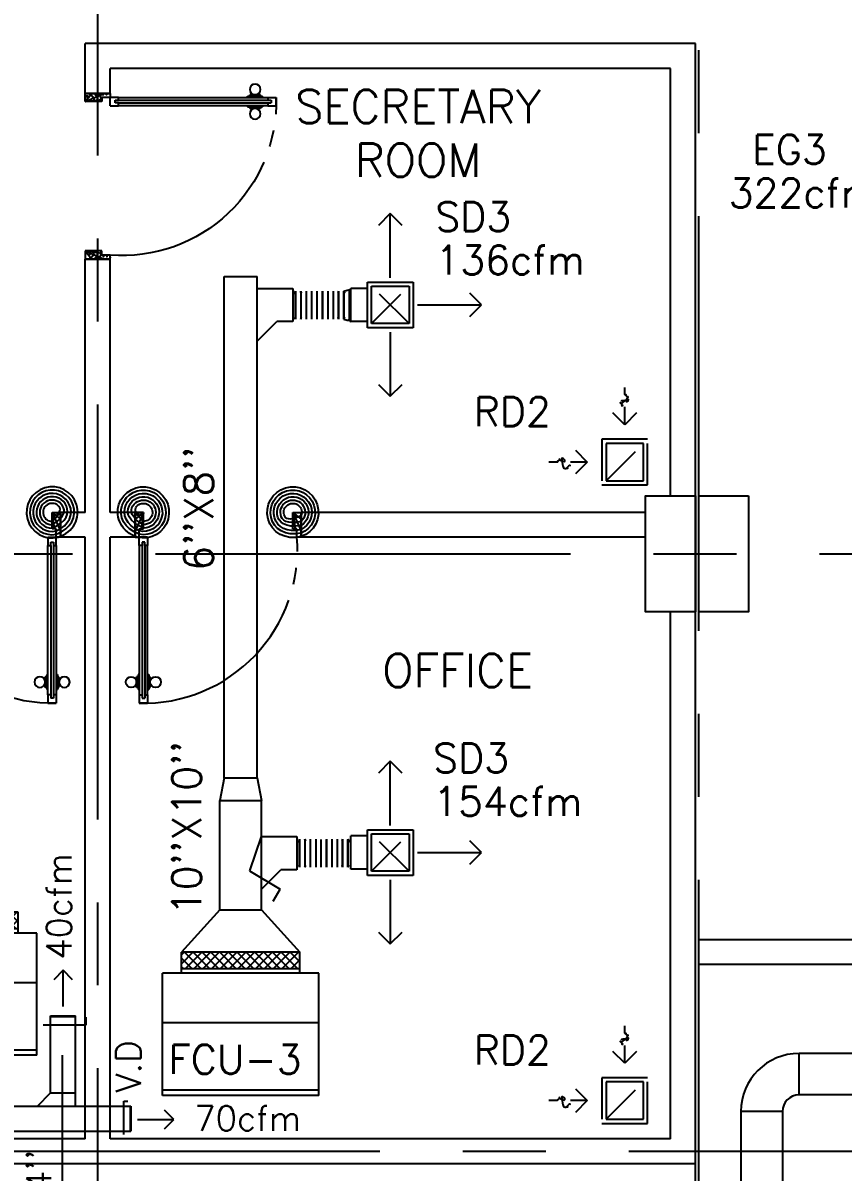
# Model space of a CAD drawing. Extents: x 417866230.2 to 417866327.8, y 43498045.5 to 43498135.4.
# Drawn here: x 417866270.15 to 417866275.09, y 43498080.98 to 43498087.9 of the extents above; entities that cross this region are included whole.
import ezdxf
from ezdxf.enums import TextEntityAlignment as Align

# ---------------------------------------------------------------- set-up
doc = ezdxf.new("R2010")
doc.units = 0
doc.header["$MEASUREMENT"] = 0
doc.linetypes.add('CENTERX2', pattern=[4, 2.5, -0.5, 0.5, -0.5])
doc.linetypes.add('HIDDEN', pattern=[0.375, 0.25, -0.125])
doc.layers.get('0').update_dxf_attribs({"linetype": 'CONTINUOUS'})
for name, color, linetype in [('AXES', 11, 'CENTERX2'), ('COL', 9, 'CONTINUOUS'), ('DOOR', 9, 'CONTINUOUS'), ('DUCT', 6, 'CONTINUOUS'), ('FCU', 6, 'CONTINUOUS'), ('HAT', 12, 'CONTINUOUS'), ('M-AC-FLEX', 3, 'CONTINUOUS'), ('M-EGU.', 2, 'CONTINUOUS'), ('RM-NAME', 9, 'CONTINUOUS'), ('SCD', 2, 'CONTINUOUS'), ('WALL', 4, 'CONTINUOUS')]:
    doc.layers.add(name, color=color, linetype=linetype)
doc.styles.add('ROMANS', font='ROMANS.shx', dxfattribs={"width": 0.6})
pattern_1 = [(45, (0, 0), (-26.5165042945, 26.5165042945), [])]

# ---------------------------------------------------------------- blocks, each defined once
blk = doc.blocks.new('A$C24ED45A6')
at = {"layer": 'DOOR', "color": 0, "linetype": 'ByBlock'}
for p, q in [((925, 1100), (925, 1150)), ((925, 1150), (975, 1150)), ((975, 1150), (925, 1150)), ((942, 1100), (942, 1120)), ((958, 1120), (942, 1120)), ((958, 1100), (958, 1120)), ((975, 1100), (975, 1150)), ((908.8, 1055), (908.8, 990.2)), ((917.8, 1055), (908.8, 1055)), ((917.8, 977.6), (917.8, 1067.6)), ((925, 1067.6), (917.8, 1067.6)), ((917.8, 1055), (917.8, 990.2)), ((942, 1100), (925, 1100)), ((975, 1100), (958, 1100)), ((975, 1067.6), (982.2, 1067.6)), ((982.2, 977.6), (982.2, 1067.6)), ((982.2, 1055), (982.2, 990.2)), ((982.2, 1055), (991.2, 1055)), ((991.2, 1055), (991.2, 990.2)), ((917.8, 990.2), (908.8, 990.2)), ((925, 977.6), (917.8, 977.6)), ((975, 977.6), (982.2, 977.6)), ((982.2, 990.2), (991.2, 990.2)), ((0, 0), (0, 150)), ((0, 150), (25, 150)), ((25, 150), (25, 100)), ((925, 150), (925, 200)), ((925, 200), (942, 200)), ((925, 150), (975, 150)), ((942, 200), (942, 180)), ((942, 180), (958, 180)), ((958, 180), (958, 200)), ((958, 200), (975, 200)), ((975, 200), (975, 150)), ((1000, 150), (975, 150)), ((975, 150), (975, 100)), ((1000, 150), (1000, 0)), ((25, 100), (50, 100)), ((50, 100), (50, 0)), ((975, 100), (950, 100)), ((950, 100), (950, 0)), ((50, 0), (0, 0)), ((950, 0), (1000, 0))]:
    blk.add_line(p, q, dxfattribs=at)
at = {"layer": 'DOOR', "linetype": 'ByBlock'}
for p, q in [((925, 1100), (925, 200)), ((942, 200), (942, 1100)), ((958, 200), (958, 1100)), ((975, 200), (975, 1100))]:
    blk.add_line(p, q, dxfattribs=at)
at = {"layer": 'DOOR', "color": 9, "linetype": 'ByBlock'}
for p, q in [((50, 0), (0, 113.7)), ((50, 0), (36.6, 100)), ((950, 0), (1000, 113.7)), ((950, 0), (963.4, 100)), ((50, 0), (0, 40.1)), ((950, 0), (1000, 40.1))]:
    blk.add_line(p, q, dxfattribs=at)
at = {"layer": 'DOOR', "color": 0, "linetype": 'ByBlock'}
for centre in [(876.5, 1022.6), (1023.5, 1022.6)]:
    blk.add_circle(centre, 32.4, dxfattribs=at)
at = {"layer": 'DOOR', "linetype": 'HIDDEN', "ltscale": 0.5}
blk.add_arc((950, 222.5), 927.8, 88.45601, 184.48155, dxfattribs=at)
at = {"layer": 'DOOR', "color": 9, "linetype": 'ByBlock'}
for centre, radius, start, end in [((50, 0), 154.4, 103.71423, 108.89471), ((950, 0), 154.4, 71.10529, 76.28577), ((50, 0), 134.4, 100.71998, 111.84015), ((50, 0), 114.4, 102.62257, 115.91616), ((50, 0), 94.4, 90, 121.98181), ((50, 0), 74.4, 90, 132.22357), ((950, 0), 94.4, 58.01819, 90), ((950, 0), 74.4, 47.77643, 90), ((950, 0), 134.4, 68.15985, 79.28002), ((950, 0), 114.4, 64.08384, 77.37743), ((50, 0), 54.4, 90, 156.79262), ((50, 0), 34.4, 90, 180), ((50, 0), 14.4, 90, 180), ((950, 0), 54.4, 23.20738, 90), ((950, 0), 34.4, 0, 90), ((950, 0), 14.4, 0, 90)]:
    blk.add_arc(centre, radius, start, end, dxfattribs=at)
at = {"layer": 'WALL'}
blk.add_line((1000, 0), (1000, 150), dxfattribs=at)
blk = doc.blocks.new('RM1')
at = {"layer": 'RM-NAME', "style": 'ROMANS'}
for tag, p in [('ROOMNAME1', (0, 323.8)), ('ROOMNAME2', (0, 0))]:
    blk.add_attdef(tag, text='', height=200, dxfattribs=at).set_placement(p, align=Align.MIDDLE)
blk = doc.blocks.new('*X118')
at = {"color": 0}
for p, q in [((23911.7, -1650.2), (23966, -1595.9)), ((23911.7, -1597.2), (23912.9, -1595.9)), ((23969.8, -1695.9), (23911.7, -1637.8)), ((23919, -1695.9), (24019, -1595.9)), ((24022.8, -1695.9), (23922.8, -1595.9)), ((23972, -1695.9), (24072, -1595.9)), ((24075.9, -1695.9), (23975.9, -1595.9)), ((24025.1, -1695.9), (24125.1, -1595.9)), ((24128.9, -1695.9), (24028.9, -1595.9)), ((24078.1, -1695.9), (24178.1, -1595.9)), ((24181.9, -1695.9), (24081.9, -1595.9)), ((24131.1, -1695.9), (24231.1, -1595.9)), ((24235, -1695.9), (24135, -1595.9)), ((24184.2, -1695.9), (24284.2, -1595.9)), ((24288, -1695.9), (24188, -1595.9)), ((24237.2, -1695.9), (24337.2, -1595.9)), ((24341, -1695.9), (24241, -1595.9)), ((24290.2, -1695.9), (24390.2, -1595.9)), ((24394.1, -1695.9), (24294.1, -1595.9)), ((24343.3, -1695.9), (24443.3, -1595.9)), ((24447.1, -1695.9), (24347.1, -1595.9)), ((24396.3, -1695.9), (24496.3, -1595.9)), ((24500.1, -1695.9), (24400.1, -1595.9)), ((24449.3, -1695.9), (24549.3, -1595.9)), ((24553.2, -1695.9), (24453.2, -1595.9)), ((24502.4, -1695.9), (24602.4, -1595.9)), ((24606.2, -1695.9), (24506.2, -1595.9)), ((24555.4, -1695.9), (24623.7, -1627.6)), ((24623.7, -1660.4), (24559.2, -1595.9)), ((24623.7, -1607.4), (24612.3, -1595.9)), ((23916.8, -1695.9), (23911.7, -1690.9)), ((24608.4, -1695.9), (24623.7, -1680.7))]:
    blk.add_line(p, q, dxfattribs=at)
blk = doc.blocks.new('WAP12')
at = {"color": 6}
for p, q in [((-558.8, 528.5), (381.2, 528.5)), ((-558.8, 528.5), (-558.8, -208.5)), ((381.2, 528.5), (381.2, -208.5)), ((-558.8, 91.5), (381.2, 91.5)), ((-558.8, -208.5), (381.2, -208.5))]:
    blk.add_line(p, q, dxfattribs=at)
at = {"color": 3}
for p, q in [((-558.8, 496.5), (381.2, 496.5)), ((381.2, 91.5), (619.2, 91.5)), ((619.2, 91.5), (619.2, -208.5)), ((381.2, -33.5), (454.5, -33.5)), ((-444.8, -208.5), (-444.8, -333.5)), ((-444.8, -233.5), (267.2, -233.5)), ((267.2, -208.5), (267.2, -333.5)), ((381.2, -208.5), (619.2, -208.5)), ((-444.8, -333.5), (267.2, -333.5))]:
    blk.add_line(p, q, dxfattribs=at)
at = {"color": 11}
blk.add_blockref('*X118', (-24356.5, 1362.4), dxfattribs=at)

msp = doc.modelspace()

# ---------------------------------------------------------------- hatches: boundary and pattern name
at = {"layer": 'HAT'}
h = msp.add_hatch(dxfattribs=at)
h.set_pattern_fill('ANSI31', color=256, scale=300, style=0)
h.set_pattern_definition(pattern_1)
h.paths.add_polyline_path([(417866274.1969, 43498084.7021), (417866274.1969, 43498085.0521), (417866273.8969, 43498085.0521), (417866273.8969, 43498084.7021)])
h.paths.add_polyline_path([(417866273.8969, 43498084.3521), (417866274.1969, 43498084.3521), (417866274.1969, 43498084.7021), (417866273.8969, 43498084.7021)])
h = msp.add_hatch(dxfattribs=at)
h.set_pattern_fill('ANSI31', color=256, scale=300, style=0)
h.set_pattern_definition(pattern_1)
h.paths.add_polyline_path([(417866274.5169, 43498084.7021), (417866274.5169, 43498085.0521), (417866274.2169, 43498085.0521), (417866274.2169, 43498084.7021)])
h.paths.add_polyline_path([(417866274.2169, 43498084.3521), (417866274.5169, 43498084.3521), (417866274.5169, 43498084.7021), (417866274.2169, 43498084.7021)])

# ---------------------------------------------------------------- linework, layer by layer
at = {"layer": 'AXES'}
for p, q in [((417866274.1969, 43498056.2378), (417866274.1969, 43498134.3745)), ((417866274.2169, 43498056.2378), (417866274.2169, 43498134.3745)), ((417866270.5969, 43498063.1021), (417866270.5969, 43498121.9221)), ((417866230.9454, 43498084.7021), (417866300.0369, 43498084.7021)), ((417866241.7969, 43498081.1021), (417866300.0369, 43498081.1021))]:
    msp.add_line(p, q, dxfattribs=at)
at = {"layer": 'COL'}
for points in [[(417866274.1969, 43498085.0521), (417866274.1969, 43498084.3521), (417866273.8969, 43498084.3521), (417866273.8969, 43498085.0521)], [(417866274.5169, 43498085.0521), (417866274.5169, 43498084.3521), (417866274.2169, 43498084.3521), (417866274.2169, 43498085.0521)]]:
    msp.add_lwpolyline(points, close=True, dxfattribs=at)
at = {"layer": 'DUCT'}
for p, q in [((417866271.3577, 43498086.3731), (417866271.5577, 43498086.3731)), ((417866271.3577, 43498083.3519), (417866271.3577, 43498086.3731)), ((417866271.5577, 43498083.3519), (417866271.5577, 43498086.3731)), ((417866271.5558, 43498086.3016), (417866271.7726, 43498086.3016)), ((417866271.7726, 43498086.3016), (417866271.7726, 43498086.1016)), ((417866271.5558, 43498085.9816), (417866271.6758, 43498086.1016)), ((417866271.7726, 43498086.1016), (417866271.6758, 43498086.1016)), ((417866271.3577, 43498083.3519), (417866271.3327, 43498083.2162)), ((417866271.3577, 43498083.3519), (417866271.5577, 43498083.3519)), ((417866271.5577, 43498083.3519), (417866271.5827, 43498083.2162)), ((417866271.3327, 43498083.2162), (417866271.5827, 43498083.2162)), ((417866271.3327, 43498082.5563), (417866271.3327, 43498083.2162)), ((417866271.5827, 43498082.5563), (417866271.5827, 43498083.2162)), ((417866271.5804, 43498082.9981), (417866271.5107, 43498082.7927)), ((417866271.5803, 43498082.9986), (417866271.7971, 43498082.9986)), ((417866271.7971, 43498082.9986), (417866271.7971, 43498082.7986)), ((417866271.5107, 43498082.7927), (417866271.6958, 43498082.6809)), ((417866271.5803, 43498082.6786), (417866271.7003, 43498082.7986)), ((417866271.7971, 43498082.7986), (417866271.7003, 43498082.7986)), ((417866271.6541, 43498082.6088), (417866271.6958, 43498082.6809)), ((417866271.3327, 43498082.5563), (417866271.1017, 43498082.3009)), ((417866271.3327, 43498082.5563), (417866271.5827, 43498082.5563)), ((417866271.5827, 43498082.5563), (417866271.8137, 43498082.3009)), ((417866270.3132, 43498081.9185), (417866270.4632, 43498081.9185)), ((417866270.3132, 43498081.454), (417866270.3132, 43498081.9185)), ((417866270.3132, 43498081.915), (417866270.4632, 43498081.915)), ((417866270.4632, 43498081.374), (417866270.4632, 43498081.9185)), ((417866270.5277, 43498081.8639), (417866270.5277, 43498081.9102)), ((417866270.2672, 43498081.8639), (417866270.5277, 43498081.8639)), ((417866275.7456, 43498081.6918), (417866274.8213, 43498081.6918)), ((417866274.8213, 43498081.4418), (417866274.8213, 43498081.6918)), ((417866270.2332, 43498081.374), (417866270.3132, 43498081.454)), ((417866270.3132, 43498081.454), (417866270.4632, 43498081.454)), ((417866270.7537, 43498081.405), (417866270.7777, 43498081.405)), ((417866270.7537, 43498081.2023), (417866270.7537, 43498081.405)), ((417866275.7456, 43498081.4418), (417866274.8213, 43498081.4418)), ((417866268.8329, 43498081.374), (417866270.7953, 43498081.374)), ((417866270.7918, 43498081.374), (417866270.7918, 43498081.224)), ((417866270.7953, 43498081.374), (417866270.7953, 43498081.224)), ((417866274.7213, 43498081.3418), (417866274.4713, 43498081.3418)), ((417866274.4713, 43498081.3418), (417866274.4713, 43498080.1271)), ((417866274.7213, 43498081.3418), (417866274.7213, 43498080.1271)), ((417866268.771, 43498081.224), (417866270.7953, 43498081.224))]:
    msp.add_line(p, q, dxfattribs=at)
for radius in [0.35, 0.1]:
    msp.add_arc((417866274.8213, 43498081.3418), radius, 90, 180, dxfattribs=at)
at = {"layer": 'FCU', "color": 3}
for p, q in [((417866271.1017, 43498082.1759), (417866271.1017, 43498082.3009)), ((417866271.8137, 43498082.3009), (417866271.1017, 43498082.3009)), ((417866271.8137, 43498082.1759), (417866271.8137, 43498082.3009)), ((417866271.8137, 43498082.2009), (417866271.1017, 43498082.2009)), ((417866271.9277, 43498081.4709), (417866270.9877, 43498081.4709))]:
    msp.add_line(p, q, dxfattribs=at)
at = {"layer": 'FCU', "color": 6}
for p, q in [((417866270.9877, 43498081.4389), (417866270.9877, 43498082.1759)), ((417866271.9277, 43498082.1759), (417866270.9877, 43498082.1759)), ((417866271.9277, 43498081.4389), (417866271.9277, 43498082.1759)), ((417866271.9277, 43498081.8759), (417866270.9877, 43498081.8759)), ((417866271.9277, 43498081.4389), (417866270.9877, 43498081.4389))]:
    msp.add_line(p, q, dxfattribs=at)
at = {"layer": 'M-AC-FLEX', "color": 11}
for p, q in [((417866271.788, 43498086.2851), (417866271.788, 43498086.117)), ((417866271.788, 43498086.2851), (417866271.788, 43498086.117)), ((417866271.788, 43498086.1168), (417866271.788, 43498086.2848)), ((417866271.788, 43498086.1168), (417866271.788, 43498086.2848)), ((417866271.82, 43498086.2851), (417866271.82, 43498086.117)), ((417866271.8526, 43498086.2851), (417866271.8526, 43498086.117)), ((417866271.8526, 43498086.2851), (417866271.8526, 43498086.117)), ((417866271.8852, 43498086.2851), (417866271.8852, 43498086.117)), ((417866271.8852, 43498086.2851), (417866271.8852, 43498086.117)), ((417866271.9178, 43498086.1168), (417866271.9178, 43498086.2848)), ((417866271.9498, 43498086.2851), (417866271.9498, 43498086.117)), ((417866271.9498, 43498086.2851), (417866271.9498, 43498086.117)), ((417866271.9498, 43498086.1168), (417866271.9498, 43498086.2848)), ((417866271.9498, 43498086.1168), (417866271.9498, 43498086.2848)), ((417866271.9824, 43498086.2851), (417866271.9824, 43498086.117)), ((417866271.9824, 43498086.2851), (417866271.9824, 43498086.117)), ((417866272.015, 43498086.2851), (417866272.015, 43498086.117)), ((417866272.015, 43498086.2851), (417866272.015, 43498086.117)), ((417866272.0475, 43498086.2851), (417866272.0475, 43498086.117)), ((417866272.0475, 43498086.2851), (417866272.0475, 43498086.117)), ((417866272.0476, 43498086.1168), (417866272.0476, 43498086.2848)), ((417866272.0476, 43498086.1168), (417866272.0476, 43498086.2848)), ((417866272.0796, 43498086.2851), (417866272.0796, 43498086.117)), ((417866272.0796, 43498086.2851), (417866272.0796, 43498086.117)), ((417866272.0796, 43498086.1168), (417866272.0796, 43498086.2848)), ((417866272.0796, 43498086.1168), (417866272.0796, 43498086.2848)), ((417866272.1122, 43498086.2851), (417866272.1122, 43498086.117)), ((417866272.1122, 43498086.2821), (417866272.1122, 43498086.114)), ((417866271.8125, 43498082.9821), (417866271.8125, 43498082.814)), ((417866271.8125, 43498082.9821), (417866271.8125, 43498082.814)), ((417866271.8125, 43498082.8138), (417866271.8125, 43498082.9818)), ((417866271.8125, 43498082.8138), (417866271.8125, 43498082.9818)), ((417866271.8445, 43498082.9821), (417866271.8445, 43498082.814)), ((417866271.8771, 43498082.9821), (417866271.8771, 43498082.814)), ((417866271.8771, 43498082.9821), (417866271.8771, 43498082.814)), ((417866271.9097, 43498082.9821), (417866271.9097, 43498082.814)), ((417866271.9097, 43498082.9821), (417866271.9097, 43498082.814)), ((417866271.9423, 43498082.8138), (417866271.9423, 43498082.9818)), ((417866271.9743, 43498082.9821), (417866271.9743, 43498082.814)), ((417866271.9743, 43498082.9821), (417866271.9743, 43498082.814)), ((417866271.9743, 43498082.8138), (417866271.9743, 43498082.9818)), ((417866271.9743, 43498082.8138), (417866271.9743, 43498082.9818)), ((417866272.0069, 43498082.9821), (417866272.0069, 43498082.814)), ((417866272.0069, 43498082.9821), (417866272.0069, 43498082.814)), ((417866272.0394, 43498082.9821), (417866272.0394, 43498082.814)), ((417866272.0394, 43498082.9821), (417866272.0394, 43498082.814)), ((417866272.072, 43498082.9821), (417866272.072, 43498082.814)), ((417866272.072, 43498082.9821), (417866272.072, 43498082.814)), ((417866272.072, 43498082.8138), (417866272.072, 43498082.9818)), ((417866272.072, 43498082.8138), (417866272.072, 43498082.9818)), ((417866272.1041, 43498082.9821), (417866272.1041, 43498082.814)), ((417866272.1041, 43498082.9821), (417866272.1041, 43498082.814)), ((417866272.1041, 43498082.8138), (417866272.1041, 43498082.9818)), ((417866272.1041, 43498082.8138), (417866272.1041, 43498082.9818))]:
    msp.add_line(p, q, dxfattribs=at)
at = {"layer": 'M-AC-FLEX'}
for points in [[(417866271.82, 43498086.2845, -0.00451), (417866271.82, 43498086.2848, 1.018005), (417866271.788, 43498086.2848)], [(417866271.788, 43498086.2845, 0.00451), (417866271.788, 43498086.2848, -1.018005), (417866271.82, 43498086.2848)], [(417866271.82, 43498086.2851, 1), (417866271.8526, 43498086.2851, -1), (417866271.8852, 43498086.2851)], [(417866271.8526, 43498086.2851, -1), (417866271.8852, 43498086.2851)], [(417866271.9178, 43498086.2851, -1), (417866271.8852, 43498086.2851, 1), (417866271.8526, 43498086.2851)], [(417866271.8852, 43498086.2851, 1), (417866271.8526, 43498086.2851)], [(417866271.9498, 43498086.2845, -0.00451), (417866271.9498, 43498086.2848, 1.018005), (417866271.9178, 43498086.2848)], [(417866271.9178, 43498086.2845, 0.00451), (417866271.9178, 43498086.2848, -1.018005), (417866271.9498, 43498086.2848)], [(417866271.9498, 43498086.2851, 1), (417866271.9824, 43498086.2851, -1), (417866272.015, 43498086.2851)], [(417866272.015, 43498086.2851, 1), (417866271.9824, 43498086.2851)], [(417866271.9824, 43498086.2851, -1), (417866272.015, 43498086.2851)], [(417866272.0475, 43498086.2851, -1), (417866272.015, 43498086.2851, 1), (417866271.9824, 43498086.2851)], [(417866272.0475, 43498086.2845, 0.00451), (417866272.0476, 43498086.2848, -1.018005), (417866272.0796, 43498086.2848)], [(417866272.0796, 43498086.2845, -0.00451), (417866272.0796, 43498086.2848, 1.018005), (417866272.0476, 43498086.2848)], [(417866272.0796, 43498086.2851, 1), (417866272.1122, 43498086.2851, -0.296043), (417866272.1218, 43498086.3, -0.296043)], [(417866272.1218, 43498086.3, 0.296043), (417866272.1122, 43498086.2851)], [(417866271.7726, 43498086.2689, 0.397838), (417866271.788, 43498086.2851)], [(417866271.788, 43498086.2851, -0.397837), (417866271.7726, 43498086.2689, -0.397837)], [(417866271.788, 43498086.2851, -0.397837), (417866271.7726, 43498086.2689, -0.397837)], [(417866271.82, 43498086.2851, 0.412332), (417866271.8362, 43498086.2688, 0.412332)], [(417866271.8526, 43498086.2851, -1), (417866271.82, 43498086.2851)], [(417866271.8852, 43498086.2851, 1), (417866271.9178, 43498086.2851)], [(417866271.9824, 43498086.2851, -1), (417866271.9498, 43498086.2851)], [(417866272.015, 43498086.2851, 1), (417866272.0475, 43498086.2851)], [(417866272.0475, 43498086.2851, -0.412332), (417866272.0314, 43498086.2688, -0.412332)], [(417866272.1122, 43498086.2851, -1), (417866272.0796, 43498086.2851)], [(417866272.0796, 43498086.2851, 0.412332), (417866272.0958, 43498086.2688, 0.412332)], [(417866271.788, 43498086.117, 0.412332), (417866271.7718, 43498086.1333, 0.412332)], [(417866271.788, 43498086.117, 0.397837), (417866271.7726, 43498086.1333, 0.397837)], [(417866271.788, 43498086.1171, -0.00451), (417866271.788, 43498086.1168, 0.008922), (417866271.788, 43498086.1162)], [(417866271.82, 43498086.117, -0.999838), (417866271.788, 43498086.1165)], [(417866271.788, 43498086.117, 0.999838), (417866271.82, 43498086.1165)], [(417866271.788, 43498086.117, 0.999838), (417866271.82, 43498086.1165)], [(417866271.82, 43498086.117, -0.999838), (417866271.788, 43498086.1165)], [(417866271.788, 43498086.1165, -0.004461), (417866271.788, 43498086.1168)], [(417866271.788, 43498086.1165, -0.004461), (417866271.788, 43498086.1168)], [(417866271.788, 43498086.1168, 0.008922), (417866271.788, 43498086.1162)], [(417866271.82, 43498086.117, -0.412332), (417866271.8362, 43498086.1333, -0.412332)], [(417866271.82, 43498086.117, -1), (417866271.8526, 43498086.117, 1), (417866271.8852, 43498086.117)], [(417866271.82, 43498086.1171, 0.00451), (417866271.82, 43498086.1168, -0.008922), (417866271.82, 43498086.1162)], [(417866271.82, 43498086.1165, 0.004461), (417866271.82, 43498086.1168)], [(417866271.82, 43498086.1168, -0.008922), (417866271.82, 43498086.1162)], [(417866271.82, 43498086.1165, 0.004461), (417866271.82, 43498086.1168)], [(417866271.9178, 43498086.117, 1), (417866271.8852, 43498086.117, -1), (417866271.8526, 43498086.117)], [(417866271.9178, 43498086.1171, -0.00451), (417866271.9178, 43498086.1168, 0.008922), (417866271.9178, 43498086.1162)], [(417866271.9498, 43498086.117, -0.999838), (417866271.9178, 43498086.1165)], [(417866271.9178, 43498086.117, 0.999838), (417866271.9498, 43498086.1165)], [(417866271.9178, 43498086.117, 0.999838), (417866271.9498, 43498086.1165)], [(417866271.9498, 43498086.117, -0.999838), (417866271.9178, 43498086.1165)], [(417866271.9178, 43498086.1165, -0.004461), (417866271.9178, 43498086.1168)], [(417866271.9178, 43498086.1165, -0.004461), (417866271.9178, 43498086.1168)], [(417866271.9178, 43498086.1168, 0.008922), (417866271.9178, 43498086.1162)], [(417866271.9498, 43498086.117, -1), (417866271.9824, 43498086.117, 1), (417866272.015, 43498086.117)], [(417866271.9498, 43498086.1171, 0.00451), (417866271.9498, 43498086.1168, -0.008922), (417866271.9498, 43498086.1162)], [(417866271.9498, 43498086.1165, 0.004461), (417866271.9498, 43498086.1168)], [(417866271.9498, 43498086.1168, -0.008922), (417866271.9498, 43498086.1162)], [(417866271.9498, 43498086.1165, 0.004461), (417866271.9498, 43498086.1168)], [(417866272.0475, 43498086.117, 1), (417866272.015, 43498086.117, -1), (417866271.9824, 43498086.117)], [(417866272.0475, 43498086.117, 0.412332), (417866272.0314, 43498086.1333, 0.412332)], [(417866272.0475, 43498086.1171, -0.00451), (417866272.0476, 43498086.1168, 0.008922), (417866272.0476, 43498086.1162)], [(417866272.0475, 43498086.117, 0.999838), (417866272.0796, 43498086.1165)], [(417866272.0796, 43498086.117, -0.999838), (417866272.0475, 43498086.1165)], [(417866272.0796, 43498086.117, -0.999838), (417866272.0475, 43498086.1165)], [(417866272.0475, 43498086.117, 0.999838), (417866272.0796, 43498086.1165)], [(417866272.0475, 43498086.1165, -0.004461), (417866272.0476, 43498086.1168)], [(417866272.0476, 43498086.1168, 0.008922), (417866272.0476, 43498086.1162)], [(417866272.0475, 43498086.1165, -0.004461), (417866272.0476, 43498086.1168)], [(417866272.0796, 43498086.117, -1), (417866272.1122, 43498086.117, 0.296043), (417866272.1218, 43498086.1022, 0.296043)], [(417866272.0796, 43498086.117, -0.412332), (417866272.0958, 43498086.1333, -0.412332)], [(417866272.0796, 43498086.1171, 0.00451), (417866272.0796, 43498086.1168, -0.008922), (417866272.0796, 43498086.1162)], [(417866272.0796, 43498086.1165, 0.004461), (417866272.0796, 43498086.1168)], [(417866272.0796, 43498086.1165, 0.004461), (417866272.0796, 43498086.1168)], [(417866272.0796, 43498086.1168, -0.008922), (417866272.0796, 43498086.1162)], [(417866272.1218, 43498086.1022, -0.296043), (417866272.1122, 43498086.117)], [(417866271.7971, 43498082.9659, 0.397838), (417866271.8125, 43498082.9821)], [(417866271.8125, 43498082.9821, -0.397837), (417866271.7971, 43498082.9659, -0.397837)], [(417866271.8125, 43498082.9821, -0.397837), (417866271.7971, 43498082.9659, -0.397837)], [(417866271.8445, 43498082.9815, -0.00451), (417866271.8445, 43498082.9818, 1.018005), (417866271.8125, 43498082.9818)], [(417866271.8125, 43498082.9815, 0.00451), (417866271.8125, 43498082.9818, -1.018005), (417866271.8445, 43498082.9818)], [(417866271.8445, 43498082.9821, 1), (417866271.8771, 43498082.9821, -1), (417866271.9097, 43498082.9821)], [(417866271.8445, 43498082.9821, 0.412332), (417866271.8607, 43498082.9658, 0.412332)], [(417866271.8771, 43498082.9821, -1), (417866271.8445, 43498082.9821)], [(417866271.8771, 43498082.9821, -1), (417866271.9097, 43498082.9821)], [(417866271.9423, 43498082.9821, -1), (417866271.9097, 43498082.9821, 1), (417866271.8771, 43498082.9821)], [(417866271.9097, 43498082.9821, 1), (417866271.8771, 43498082.9821)], [(417866271.9097, 43498082.9821, 1), (417866271.9423, 43498082.9821)], [(417866271.9743, 43498082.9815, -0.00451), (417866271.9743, 43498082.9818, 1.018005), (417866271.9423, 43498082.9818)], [(417866271.9423, 43498082.9815, 0.00451), (417866271.9423, 43498082.9818, -1.018005), (417866271.9743, 43498082.9818)], [(417866271.9743, 43498082.9821, 1), (417866272.0069, 43498082.9821, -1), (417866272.0394, 43498082.9821)], [(417866272.0069, 43498082.9821, -1), (417866271.9743, 43498082.9821)], [(417866272.0394, 43498082.9821, 1), (417866272.0069, 43498082.9821)], [(417866272.0069, 43498082.9821, -1), (417866272.0394, 43498082.9821)], [(417866272.072, 43498082.9821, -1), (417866272.0394, 43498082.9821, 1), (417866272.0069, 43498082.9821)], [(417866272.0394, 43498082.9821, 1), (417866272.072, 43498082.9821)], [(417866272.072, 43498082.9821, -0.412332), (417866272.0558, 43498082.9658, -0.412332)], [(417866272.072, 43498082.9815, 0.00451), (417866272.072, 43498082.9818, -1.018005), (417866272.1041, 43498082.9818)], [(417866272.1041, 43498082.9815, -0.00451), (417866272.1041, 43498082.9818, 1.018005), (417866272.072, 43498082.9818)], [(417866272.1218, 43498082.9659, -0.440787), (417866272.1041, 43498082.9821)], [(417866272.1041, 43498082.9821, 0.412332), (417866272.1202, 43498082.9658, 0.412332)], [(417866271.8125, 43498082.814, 0.412332), (417866271.7963, 43498082.8303, 0.412332)], [(417866271.8125, 43498082.814, 0.397837), (417866271.7971, 43498082.8303, 0.397837)], [(417866271.8125, 43498082.8141, -0.00451), (417866271.8125, 43498082.8138, 0.008922), (417866271.8125, 43498082.8132)], [(417866271.8445, 43498082.814, -0.999838), (417866271.8125, 43498082.8135)], [(417866271.8125, 43498082.814, 0.999838), (417866271.8445, 43498082.8135)], [(417866271.8125, 43498082.814, 0.999838), (417866271.8445, 43498082.8135)], [(417866271.8445, 43498082.814, -0.999838), (417866271.8125, 43498082.8135)], [(417866271.8125, 43498082.8135, -0.004461), (417866271.8125, 43498082.8138)], [(417866271.8125, 43498082.8135, -0.004461), (417866271.8125, 43498082.8138)], [(417866271.8125, 43498082.8138, 0.008922), (417866271.8125, 43498082.8132)], [(417866271.8445, 43498082.814, -0.412332), (417866271.8607, 43498082.8303, -0.412332)], [(417866271.8445, 43498082.814, -1), (417866271.8771, 43498082.814, 1), (417866271.9097, 43498082.814)], [(417866271.8445, 43498082.8141, 0.00451), (417866271.8445, 43498082.8138, -0.008922), (417866271.8445, 43498082.8132)], [(417866271.8445, 43498082.8135, 0.004461), (417866271.8445, 43498082.8138)], [(417866271.8445, 43498082.8138, -0.008922), (417866271.8445, 43498082.8132)], [(417866271.8445, 43498082.8135, 0.004461), (417866271.8445, 43498082.8138)], [(417866271.9423, 43498082.814, 1), (417866271.9097, 43498082.814, -1), (417866271.8771, 43498082.814)], [(417866271.9423, 43498082.8141, -0.00451), (417866271.9423, 43498082.8138, 0.008922), (417866271.9423, 43498082.8132)], [(417866271.9743, 43498082.814, -0.999838), (417866271.9423, 43498082.8135)], [(417866271.9423, 43498082.814, 0.999838), (417866271.9743, 43498082.8135)], [(417866271.9423, 43498082.814, 0.999838), (417866271.9743, 43498082.8135)], [(417866271.9743, 43498082.814, -0.999838), (417866271.9423, 43498082.8135)], [(417866271.9423, 43498082.8135, -0.004461), (417866271.9423, 43498082.8138)], [(417866271.9423, 43498082.8135, -0.004461), (417866271.9423, 43498082.8138)], [(417866271.9423, 43498082.8138, 0.008922), (417866271.9423, 43498082.8132)], [(417866271.9743, 43498082.814, -1), (417866272.0069, 43498082.814, 1), (417866272.0394, 43498082.814)], [(417866271.9743, 43498082.8141, 0.00451), (417866271.9743, 43498082.8138, -0.008922), (417866271.9743, 43498082.8132)], [(417866271.9743, 43498082.8135, 0.004461), (417866271.9743, 43498082.8138)], [(417866271.9743, 43498082.8138, -0.008922), (417866271.9743, 43498082.8132)], [(417866271.9743, 43498082.8135, 0.004461), (417866271.9743, 43498082.8138)], [(417866272.072, 43498082.814, 1), (417866272.0394, 43498082.814, -1), (417866272.0069, 43498082.814)], [(417866272.072, 43498082.814, 0.412332), (417866272.0558, 43498082.8303, 0.412332)], [(417866272.072, 43498082.8141, -0.00451), (417866272.072, 43498082.8138, 0.008922), (417866272.072, 43498082.8132)], [(417866272.072, 43498082.814, 0.999838), (417866272.1041, 43498082.8135)], [(417866272.1041, 43498082.814, -0.999838), (417866272.072, 43498082.8135)], [(417866272.1041, 43498082.814, -0.999838), (417866272.072, 43498082.8135)], [(417866272.072, 43498082.814, 0.999838), (417866272.1041, 43498082.8135)], [(417866272.072, 43498082.8135, -0.004461), (417866272.072, 43498082.8138)], [(417866272.072, 43498082.8138, 0.008922), (417866272.072, 43498082.8132)], [(417866272.072, 43498082.8135, -0.004461), (417866272.072, 43498082.8138)], [(417866272.1041, 43498082.814, -0.412332), (417866272.1202, 43498082.8303, -0.412332)], [(417866272.1041, 43498082.8141, 0.00451), (417866272.1041, 43498082.8138, -0.008922), (417866272.1041, 43498082.8132)], [(417866272.1041, 43498082.8135, 0.004461), (417866272.1041, 43498082.8138)], [(417866272.1041, 43498082.8135, 0.004461), (417866272.1041, 43498082.8138)], [(417866272.1041, 43498082.8138, -0.008922), (417866272.1041, 43498082.8132)]]:
    msp.add_lwpolyline(points, format="xyb", dxfattribs=at)
at = {"layer": 'M-EGU.'}
for p, q in [((417866272.3593, 43498086.7521), (417866272.2886, 43498086.6814)), ((417866272.3593, 43498086.3659), (417866272.3593, 43498086.7521)), ((417866272.43, 43498086.6814), (417866272.3593, 43498086.7521)), ((417866272.2218, 43498086.3021), (417866272.1218, 43498086.3021)), ((417866272.1218, 43498086.1021), (417866272.1218, 43498086.3021)), ((417866272.2218, 43498086.0646), (417866272.2218, 43498086.3396)), ((417866272.2218, 43498086.3396), (417866272.4968, 43498086.3396)), ((417866272.4968, 43498086.3396), (417866272.4968, 43498086.0646)), ((417866272.9093, 43498086.2021), (417866272.8386, 43498086.2728)), ((417866272.5231, 43498086.2021), (417866272.9093, 43498086.2021)), ((417866272.8386, 43498086.1314), (417866272.9093, 43498086.2021)), ((417866272.2218, 43498086.1021), (417866272.1218, 43498086.1021)), ((417866272.4968, 43498086.0646), (417866272.2218, 43498086.0646)), ((417866272.3593, 43498086.0383), (417866272.3593, 43498085.6521)), ((417866272.2886, 43498085.7228), (417866272.3593, 43498085.6521)), ((417866272.3593, 43498085.6521), (417866272.43, 43498085.7228)), ((417866273.771, 43498085.6623), (417866273.771, 43498085.7053)), ((417866273.771, 43498085.4803), (417866273.7003, 43498085.551)), ((417866273.771, 43498085.4803), (417866273.771, 43498085.5872)), ((417866273.8417, 43498085.551), (417866273.771, 43498085.4803)), ((417866273.4753, 43498085.326), (417866273.546, 43498085.2553)), ((417866273.8835, 43498085.3678), (417866273.6585, 43498085.3678)), ((417866273.6585, 43498085.3678), (417866273.6585, 43498085.1428)), ((417866273.8835, 43498085.1428), (417866273.8835, 43498085.3678)), ((417866273.546, 43498085.2553), (417866273.4449, 43498085.2553)), ((417866273.546, 43498085.2553), (417866273.4753, 43498085.1846)), ((417866273.6585, 43498085.1428), (417866273.8835, 43498085.1428)), ((417866272.3593, 43498083.4521), (417866272.2886, 43498083.3814)), ((417866272.43, 43498083.3814), (417866272.3593, 43498083.4521)), ((417866272.3593, 43498083.0659), (417866272.3593, 43498083.4521)), ((417866272.1218, 43498082.8021), (417866272.1218, 43498083.0021)), ((417866272.2218, 43498083.0021), (417866272.1218, 43498083.0021)), ((417866272.2218, 43498083.0396), (417866272.4968, 43498083.0396)), ((417866272.2218, 43498082.7646), (417866272.2218, 43498083.0396)), ((417866272.4968, 43498083.0396), (417866272.4968, 43498082.7646)), ((417866272.9093, 43498082.9021), (417866272.8386, 43498082.9728)), ((417866272.5231, 43498082.9021), (417866272.9093, 43498082.9021)), ((417866272.8386, 43498082.8314), (417866272.9093, 43498082.9021)), ((417866272.2218, 43498082.8021), (417866272.1218, 43498082.8021)), ((417866272.4968, 43498082.7646), (417866272.2218, 43498082.7646)), ((417866272.3593, 43498082.7383), (417866272.3593, 43498082.3521)), ((417866272.2886, 43498082.4228), (417866272.3593, 43498082.3521)), ((417866272.3593, 43498082.3521), (417866272.43, 43498082.4228)), ((417866270.3882, 43498082.1926), (417866270.3317, 43498082.136)), ((417866270.4448, 43498082.136), (417866270.3882, 43498082.1926)), ((417866270.3882, 43498081.9748), (417866270.3882, 43498082.1926)), ((417866273.771, 43498081.8141), (417866273.771, 43498081.8571)), ((417866273.771, 43498081.6321), (417866273.771, 43498081.739)), ((417866273.771, 43498081.6321), (417866273.7003, 43498081.7028)), ((417866273.8417, 43498081.7028), (417866273.771, 43498081.6321)), ((417866273.6585, 43498081.5196), (417866273.6585, 43498081.2946)), ((417866273.8835, 43498081.5196), (417866273.6585, 43498081.5196)), ((417866273.8835, 43498081.2946), (417866273.8835, 43498081.5196)), ((417866273.4753, 43498081.4778), (417866273.546, 43498081.4071)), ((417866273.546, 43498081.4071), (417866273.4449, 43498081.4071)), ((417866273.546, 43498081.4071), (417866273.4753, 43498081.3364)), ((417866271.0551, 43498081.2939), (417866270.9986, 43498081.3504)), ((417866270.8373, 43498081.2939), (417866271.0551, 43498081.2939)), ((417866270.9986, 43498081.2373), (417866271.0551, 43498081.2939)), ((417866273.6585, 43498081.2946), (417866273.8835, 43498081.2946))]:
    msp.add_line(p, q, dxfattribs=at)
at = {"layer": 'M-EGU.', "linetype": 'HIDDEN'}
for p, q in [((417866272.2468, 43498086.0896), (417866272.2468, 43498086.3146)), ((417866272.2468, 43498086.3146), (417866272.4718, 43498086.3146)), ((417866272.4718, 43498086.0896), (417866272.2468, 43498086.3146)), ((417866272.2468, 43498086.0896), (417866272.4718, 43498086.3146)), ((417866272.4718, 43498086.3146), (417866272.4718, 43498086.0896)), ((417866272.4718, 43498086.0896), (417866272.2468, 43498086.0896)), ((417866273.9085, 43498085.3928), (417866273.6335, 43498085.3928)), ((417866273.6335, 43498085.3928), (417866273.6335, 43498085.1178)), ((417866273.6585, 43498085.1428), (417866273.8835, 43498085.3678)), ((417866273.9085, 43498085.1178), (417866273.9085, 43498085.3928)), ((417866273.6335, 43498085.1178), (417866273.9085, 43498085.1178)), ((417866272.2468, 43498082.7896), (417866272.4718, 43498083.0146)), ((417866272.4718, 43498082.7896), (417866272.2468, 43498083.0146)), ((417866272.2468, 43498083.0146), (417866272.4718, 43498083.0146)), ((417866272.2468, 43498082.7896), (417866272.2468, 43498083.0146)), ((417866272.4718, 43498083.0146), (417866272.4718, 43498082.7896)), ((417866272.4718, 43498082.7896), (417866272.2468, 43498082.7896)), ((417866273.6335, 43498081.5446), (417866273.6335, 43498081.2696)), ((417866273.9085, 43498081.5446), (417866273.6335, 43498081.5446)), ((417866273.6585, 43498081.2946), (417866273.8835, 43498081.5196)), ((417866273.9085, 43498081.2696), (417866273.9085, 43498081.5446)), ((417866273.6335, 43498081.2696), (417866273.9085, 43498081.2696))]:
    msp.add_line(p, q, dxfattribs=at)
at = {"layer": 'M-EGU.', "color": 2}
for p, q in [((417866273.3653, 43498085.2553), (417866273.314, 43498085.2553)), ((417866273.3653, 43498081.4071), (417866273.314, 43498081.4071))]:
    msp.add_line(p, q, dxfattribs=at)
at = {"layer": 'M-EGU.'}
for points in [[(417866273.771, 43498085.6623, -0.187862), (417866273.7894, 43498085.651, -0.202645), (417866273.7944, 43498085.6314, -0.616915), (417866273.7693, 43498085.6233, 0.668708), (417866273.7457, 43498085.6137, 0.194285), (417866273.7528, 43498085.5958, 0.186051), (417866273.771, 43498085.5872)], [(417866273.3653, 43498085.2553, -0.1324), (417866273.3764, 43498085.2714, -0.15664), (417866273.3918, 43498085.2778, -0.736612), (417866273.4045, 43498085.2463, 0.774232), (417866273.4184, 43498085.2159, 0.203349), (417866273.4395, 43498085.2296, 0.193808), (417866273.4449, 43498085.2553)], [(417866273.771, 43498081.8141, -0.187862), (417866273.7894, 43498081.8028, -0.202645), (417866273.7944, 43498081.7832, -0.616915), (417866273.7693, 43498081.7751, 0.668708), (417866273.7457, 43498081.7655, 0.194285), (417866273.7528, 43498081.7476, 0.186051), (417866273.771, 43498081.739)], [(417866273.3653, 43498081.4071, -0.1324), (417866273.3764, 43498081.4232, -0.15664), (417866273.3918, 43498081.4296, -0.736612), (417866273.4045, 43498081.3981, 0.774232), (417866273.4184, 43498081.3677, 0.203349), (417866273.4395, 43498081.3814, 0.193808), (417866273.4449, 43498081.4071)]]:
    msp.add_lwpolyline(points, format="xyb", dxfattribs=at)
at = {"layer": 'SCD', "color": 4}
msp.add_line((417866270.3822, 43498081.6813), (417866270.3822, 43498080.4752), dxfattribs=at)
at = {"layer": 'WALL'}
for p, q in [((417866274.1969, 43498087.7771), (417866270.5219, 43498087.7771)), ((417866270.5219, 43498087.4771), (417866270.5219, 43498087.7771)), ((417866274.1969, 43498084.9521), (417866274.1969, 43498087.7771)), ((417866270.6719, 43498087.4771), (417866270.6719, 43498087.6271)), ((417866274.0469, 43498087.6271), (417866270.6719, 43498087.6271)), ((417866274.0469, 43498085.0521), (417866274.0469, 43498087.6271)), ((417866270.6719, 43498087.4771), (417866270.5219, 43498087.4771)), ((417866270.6719, 43498086.4771), (417866270.5219, 43498086.4771)), ((417866270.5219, 43498084.9521), (417866270.5219, 43498086.4771)), ((417866270.6719, 43498084.9521), (417866270.6719, 43498086.4771)), ((417866270.5219, 43498084.9521), (417866270.3719, 43498084.9521)), ((417866270.3719, 43498084.8021), (417866270.3719, 43498084.9521)), ((417866270.8219, 43498084.9521), (417866270.6719, 43498084.9521)), ((417866270.8219, 43498084.8021), (417866270.8219, 43498084.9521)), ((417866271.8219, 43498084.8021), (417866271.8219, 43498084.9521)), ((417866273.8969, 43498084.9521), (417866271.8219, 43498084.9521)), ((417866270.5219, 43498084.8021), (417866270.3719, 43498084.8021)), ((417866270.5219, 43498081.1771), (417866270.5219, 43498084.8021)), ((417866270.8219, 43498084.8021), (417866270.6719, 43498084.8021)), ((417866270.6719, 43498081.1771), (417866270.6719, 43498084.8021)), ((417866273.8969, 43498084.8021), (417866271.8219, 43498084.8021)), ((417866274.1969, 43498081.0271), (417866274.1969, 43498084.4521)), ((417866274.0469, 43498081.1771), (417866274.0469, 43498084.3521)), ((417866279.1169, 43498082.3771), (417866274.2169, 43498082.3771)), ((417866274.2169, 43498082.2271), (417866274.2169, 43498082.3771)), ((417866282.2169, 43498082.2271), (417866274.2169, 43498082.2271)), ((417866270.5219, 43498081.1771), (417866267.2469, 43498081.1771)), ((417866274.0469, 43498081.1771), (417866270.6719, 43498081.1771)), ((417866274.1969, 43498081.0271), (417866266.9469, 43498081.0271))]:
    msp.add_line(p, q, dxfattribs=at)

# ---------------------------------------------------------------- block references
at = {"layer": 'DOOR', "yscale": 0.0009999999892897904, "zscale": 0.001}
for p, xscale, rotation in [((417866270.5219, 43498086.4771), -0.0009999999892897904, 270), ((417866269.3719, 43498084.9521), -0.001000000047497451, 180), ((417866271.8219, 43498084.9521), 0.001000000047497451, 180)]:
    msp.add_blockref('A$C24ED45A6', p, dxfattribs=dict(at, xscale=xscale, rotation=rotation))
at = {"layer": 'FCU', "linetype": 'Continuous', "xscale": 0.001, "yscale": 0.001, "zscale": 0.001, "rotation": 180}
msp.add_blockref('WAP12', (417866269.6721, 43498082.2088), dxfattribs=at)
at = {"layer": 'FCU', "color": 11, "xscale": 0.001, "yscale": 0.001, "zscale": 0.001, "rotation": 180}
msp.add_blockref('*X118', (417866295.7254, 43498080.605), dxfattribs=at)
at = {"layer": 'HAT'}
ref = msp.add_blockref('RM1', (417866272.5269, 43498087.0741), dxfattribs=dict(at, xscale=0.001000000047497451, yscale=0.0009999999892897904, zscale=0.001))
ref.add_attrib('ROOMNAME2', 'ROOM', dxfattribs={"layer": 'RM-NAME', "height": 0.2, "style": 'ROMANS'}).set_placement((417866272.5269, 43498087.0741), align=Align.MIDDLE)
ref.add_attrib('ROOMNAME1', 'SECRETARY', dxfattribs={"layer": 'RM-NAME', "height": 0.2, "style": 'ROMANS'}).set_placement((417866272.5269, 43498087.398), align=Align.MIDDLE)
ref = msp.add_blockref('RM1', (417866272.7646, 43498083.9995), dxfattribs=dict(at, xscale=0.001000000047497451, yscale=0.0009999999892897904, zscale=0.001))
ref.add_attrib('ROOMNAME2', 'OFFICE', dxfattribs={"layer": 'RM-NAME', "height": 0.2, "style": 'ROMANS'}).set_placement((417866272.7646, 43498083.9995), align=Align.MIDDLE)

# ---------------------------------------------------------------- texts
at = {"layer": 'SCD', "style": 'ROMANS'}
for s, height, p in [('EG3', 0.175, (417866274.5384, 43498087.0516)), ('322cfm', 0.175, (417866274.3973, 43498086.7893)), ('SD3', 0.175, (417866272.6302, 43498086.647)), ('136cfm', 0.175, (417866272.6302, 43498086.3848)), ('RD2', 0.175, (417866272.8617, 43498085.4723)), ('SD3', 0.175, (417866272.6172, 43498083.3847)), ('154cfm', 0.175, (417866272.6172, 43498083.1225)), ('RD2', 0.175, (417866272.8617, 43498081.6241)), ('FCU-3', 0.175, (417866271.0225, 43498081.5689)), ('70cfm', 0.15, (417866271.1787, 43498081.2252))]:
    msp.add_text(s, height=height, dxfattribs=at).set_placement(p)
for s, height, p in [("6''X8''", 0.175, (417866271.2921, 43498084.5998)), ("10''X10''", 0.175, (417866271.2201, 43498082.5243)), ('40cfm', 0.15, (417866270.4384, 43498082.2557)), ('V.D', 0.15, (417866270.8567, 43498081.4554)), ("6''X4''", 0.15, (417866270.317, 43498080.4699))]:
    msp.add_text(s, height=height, rotation=90, dxfattribs=at).set_placement(p)

doc.saveas('drawing.dxf')
